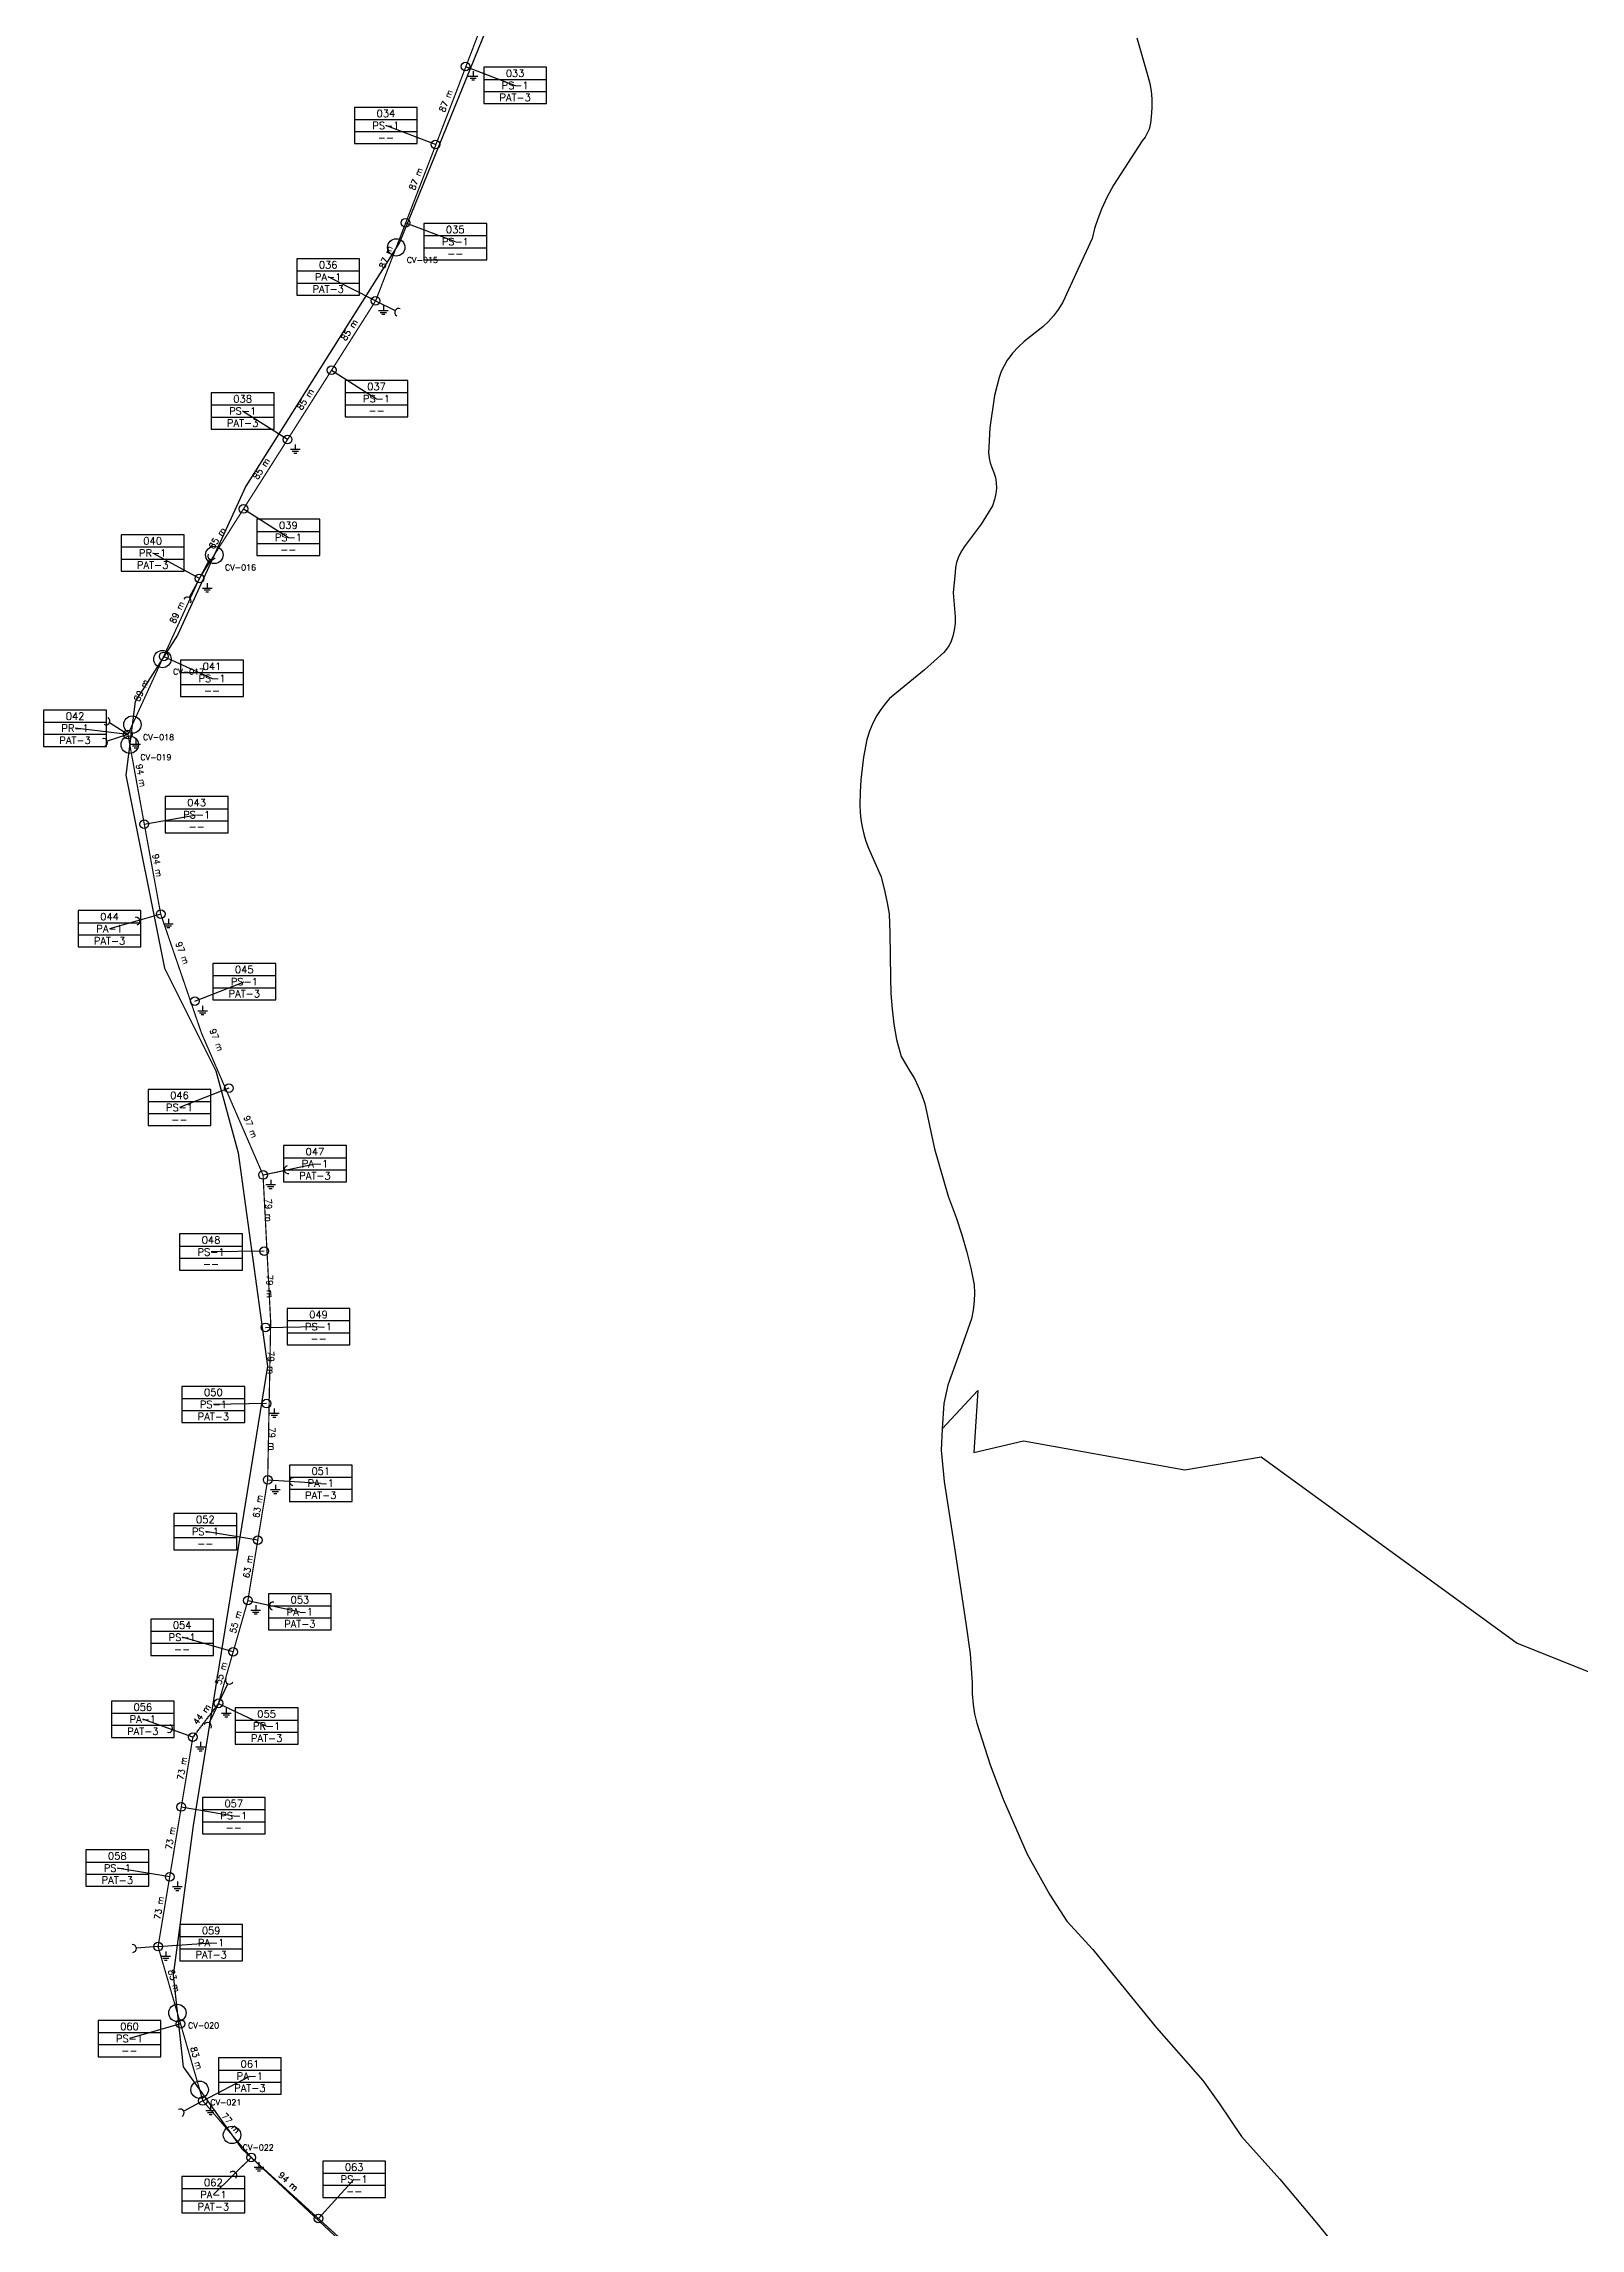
# Model space of a CAD drawing. Header units: metres. Extents: x 405922 to 419705, y 8261045 to 8275273.
# Drawn here: x 408804 to 410394, y 8266469 to 8268729 of the extents above; entities that cross this region are included whole.
import ezdxf
from ezdxf.enums import TextEntityAlignment as Align

# ---------------------------------------------------------------- set-up
doc = ezdxf.new("R2010")
doc.units = ezdxf.units.M
doc.linetypes.add('DASHED', pattern=[1.524, 1.27, -0.254])
for name, color, linetype in [('CRUCES', 30, 'Continuous'), ('RP_CONDUCTOR', 5, 'Continuous'), ('RP_CUADROPOSTE', 5, 'Continuous'), ('RP_EMPALME', 1, 'DASHED'), ('RP_POSTE', 1, 'Continuous'), ('RP_PTIERRA', 2, 'Continuous'), ('RP_RETENIDA', 1, 'Continuous'), ('RP_VANO', 4, 'Continuous'), ('VIAS', 8, 'Continuous')]:
    doc.layers.add(name, color=color, linetype=linetype)
doc.styles.add('ROMANS', font='romans.shx')

# ---------------------------------------------------------------- blocks, each defined once
blk = doc.blocks.new('POSTE_LP')
blk.add_circle((0, 0), 0.9)
blk = doc.blocks.new('PAT')
for p, q in [((0, 0), (0, -1)), ((-1, -1), (1, -1)), ((-0.65, -1.4), (0.65, -1.4)), ((-0.3, -1.8), (0.3, -1.8))]:
    blk.add_line(p, q)
blk = doc.blocks.new('CUADRO_POSTE')
for p, q in [((0, 5), (13, 5)), ((0, 2.5), (13, 2.5))]:
    blk.add_line(p, q)
blk.add_lwpolyline([(0, 0), (13, 0), (13, 7.5), (0, 7.5)], close=True)
at = {"style": 'ROMANS'}
for tag, p in [('NUMERO', (6.5, 6.25)), ('ARMADO', (6.5, 3.75)), ('PAT', (6.5, 1.25))]:
    blk.add_attdef(tag, text='', height=1.5, dxfattribs=at).set_placement(p, align=Align.MIDDLE_CENTER)
blk = doc.blocks.new('RETENIDA')
blk.add_line((0, 0), (4.5, 0))
blk.add_arc((5.3, 0), 0.8, 90, 270)

msp = doc.modelspace()

# ---------------------------------------------------------------- linework, layer by layer
at = {"layer": 'CRUCES'}
for centre in [(409168.9, 8268518.6), (408980.7, 8268200.5), (408927, 8268092.7), (408895.9, 8268024.9), (408893.2, 8268004.1), (408942.5, 8266691.9), (408965.5, 8266612.4), (408999, 8266565.6)]:
    msp.add_circle(centre, 9, dxfattribs=at)
at = {"layer": 'RP_CONDUCTOR', "const_width": 1.25}
for points in [[(410791.1, 8270307.2), (410734.4, 8270237.8), (410684.6, 8270140.7), (410618.2, 8270058.6), (410516.8, 8269908.3), (410407.5, 8269794.3), (410248.8, 8269662.8), (410096.9, 8269536.3), (409885.3, 8269474.9), (409747.9, 8269391.7), (409573.2, 8269295.4), (409458.4, 8269216), (409364.4, 8269029.2), (409230, 8268677), (409147.6, 8268463.4), (408965.3, 8268176.3), (408891.3, 8268014.8), (408925.2, 8267828.8), (408967.4, 8267705.7), (409031.1, 8267558.9), (409039, 8267406.7), (409035.9, 8267243.4), (409015.4, 8267118.7), (408985, 8267012.2)], [(408958.5, 8266977.2), (408922.5, 8266760.5), (408968.9, 8266600.8), (409018.9, 8266542.4), (409644, 8265972.9), (409964.6, 8265611), (410575.5, 8265410), (410949.8, 8265069.1), (411281.9, 8264760), (411438.8, 8264494.9), (411662.1, 8264276.4), (411992.1, 8263820.3)]]:
    msp.add_lwpolyline(points, dxfattribs=at)
at = {"layer": 'RP_CUADROPOSTE'}
for p, q in [((409240.5, 8268705.9), (409291.9, 8268686.2)), ((409209.6, 8268625.1), (409158.2, 8268644.8)), ((409178.6, 8268544.2), (409230, 8268524.6)), ((409147.6, 8268463.4), (409098.5, 8268488.1)), ((409102.1, 8268391.6), (409148.5, 8268362.1)), ((409056.5, 8268319.8), (409010, 8268349.3)), ((409010.9, 8268248), (409057.3, 8268218.6)), ((408965.3, 8268176.2), (408916.9, 8268202.4)), ((408928.3, 8268095.5), (408978.3, 8268072.6)), ((408891.3, 8268014.8), (408836.6, 8268021.1)), ((408908.2, 8267921.8), (408962.4, 8267931.7)), ((408925.2, 8267828.8), (408872.3, 8267813.7)), ((408960.5, 8267738.8), (409011.7, 8267758.9)), ((408995.8, 8267648.8), (408944.6, 8267628.8)), ((409031.1, 8267558.9), (409084.8, 8267570.5)), ((409032.3, 8267480), (408977.3, 8267479.2)), ((409033.5, 8267401.2), (409088.5, 8267402)), ((409034.7, 8267322.3), (408979.7, 8267321.4)), ((409035.9, 8267243.4), (409090.8, 8267239.9)), ((409025.7, 8267181.1), (408971.4, 8267190)), ((409015.5, 8267118.7), (409069.2, 8267106.9)), ((409000.2, 8267065.5), (408947.4, 8267080.6)), ((408985, 8267012.2), (409034.8, 8266988.7)), ((408958.5, 8266977.2), (408906.7, 8266995.8)), ((408946.5, 8266905), (409000.8, 8266895.9)), ((408934.5, 8266832.7), (408880.3, 8266841.7)), ((408922.5, 8266760.5), (408977.4, 8266764.5)), ((408945.7, 8266680.6), (408892.9, 8266665.3)), ((408968.9, 8266600.8), (409017.5, 8266626.5)), ((409018.9, 8266542.4), (408979.7, 8266503.9)), ((409088.4, 8266479.1), (409125.4, 8266519.8))]:
    msp.add_line(p, q, dxfattribs=at)
at = {"layer": 'RP_EMPALME'}
msp.add_line((408985, 8267012.2), (408958.5, 8266977.2), dxfattribs=at)
at = {"layer": 'VIAS'}
for points in [[(409318.6, 8268883.5), (409172.2, 8268523.8), (409013.2, 8268271.5), (408942.7, 8268117.3), (408898.9, 8268048.7), (408889.2, 8267972.5), (408929, 8267772.8), (408982.2, 8267666.8), (409005.2, 8267581.9), (409035.8, 8267361.2), (408958.9, 8266885.9), (408938.2, 8266730.9), (408948.6, 8266636), (409009.3, 8266551.3), (409713.5, 8265892.5)], [(409935.2, 8268735.5), (409939.6, 8268720), (409946.7, 8268695.8), (409948.7, 8268688.1), (409950, 8268680.4), (409950.7, 8268672.5), (409950.7, 8268663.1), (409949.9, 8268653.8), (409949.4, 8268647.3), (409947.8, 8268641.1), (409946, 8268636.7), (409943.7, 8268632.6), (409940.9, 8268628.8), (409911.2, 8268583.2), (409904.4, 8268570.9), (409898.5, 8268558.2), (409894.8, 8268548.3), (409891.5, 8268538.2), (409888.9, 8268528), (409874.3, 8268495.8), (409858.7, 8268462.1), (409854.1, 8268454.9), (409849, 8268448), (409843.7, 8268442), (409838.1, 8268436.5), (409825.2, 8268426.3), (409818.7, 8268421.3), (409812.7, 8268415.8), (409806.6, 8268409.1), (409803.7, 8268405.5), (409801.1, 8268401.8), (409797.8, 8268396.1), (409795, 8268390.1), (409792.9, 8268383.9), (409788, 8268365.3), (409783.2, 8268332.1), (409782, 8268312.4), (409781.7, 8268306.4), (409782.3, 8268300.5), (409783.4, 8268295.6), (409785.2, 8268290.9), (409787.3, 8268285.8), (409788.8, 8268280.6), (409789.7, 8268275.2), (409789.9, 8268269.6), (409789.4, 8268264.1), (409788, 8268257.7), (409785.8, 8268251.4), (409774.3, 8268232.3), (409756.6, 8268208.8), (409753, 8268203.3), (409750.3, 8268197.5), (409748.7, 8268192.5), (409747.7, 8268187.5), (409747.3, 8268182.3), (409745.3, 8268161.4), (409747.1, 8268136.3), (409747.1, 8268129.4), (409746.2, 8268122.6), (409744.7, 8268116.3), (409743.8, 8268113.2), (409742.6, 8268110.1), (409740.6, 8268106.3), (409738.3, 8268102.8), (409735.6, 8268099.5), (409715.6, 8268081.5), (409679.3, 8268051.8), (409674.6, 8268046.2), (409670.2, 8268040.4), (409666.3, 8268034.3), (409662.1, 8268026.3), (409658.6, 8268018.1), (409655.8, 8268009.5), (409652.5, 8267991.1), (409650.9, 8267979.5), (409649.7, 8267967.9), (409648.9, 8267954.9), (409648.6, 8267942), (409648.9, 8267934.3), (409649.7, 8267926.7), (409651, 8267919.1), (409652.7, 8267911.6), (409654.9, 8267904.3), (409657.6, 8267897.2), (409670.7, 8267867.4), (409674.6, 8267852), (409677, 8267840.6), (409678.9, 8267829), (409679.7, 8267809.2), (409680.2, 8267762.9), (409680.8, 8267746.7), (409682, 8267730.5), (409683.9, 8267714.8), (409686.5, 8267699.1), (409691.4, 8267681.5), (409700.4, 8267666.4), (409705, 8267658.6), (409709.1, 8267650.5), (409712.8, 8267641.6), (409715.9, 8267632.5), (409725.9, 8267585.8), (409740, 8267536.9), (409748.4, 8267514.9), (409754.3, 8267497.1), (409759.4, 8267479.1), (409763.5, 8267462.3), (409767, 8267445.3), (409767.3, 8267436.9), (409767, 8267428.4), (409765.9, 8267419.1), (409764, 8267409.9), (409751.6, 8267374.8), (409739.5, 8267341.5), (409735.6, 8267322.6), (409733.8, 8267296.2), (409732.9, 8267274.3), (409736, 8267241.6), (409746.6, 8267173.2), (409758.3, 8267095.3), (409762.7, 8267063.5), (409764.9, 8267033.3), (409764.9, 8267022.1), (409765.8, 8267010.9), (409767.4, 8267001.3), (409769.8, 8266991.8), (409783.5, 8266948.7), (409796.8, 8266913.2), (409821.8, 8266856), (409845.1, 8266814), (409862.7, 8266786.9), (409889.6, 8266757.6), (409914.6, 8266726.8), (409955.4, 8266676.3), (410003.4, 8266621.8), (410020.6, 8266597.7), (410043.6, 8266563.9), (410083.1, 8266519.8), (410122.8, 8266472.7), (410146.1, 8266444.1)], [(409733.8, 8267296.2), (409770.7, 8267335.9), (409766.6, 8267271.6), (409818.1, 8267283.8), (409984.8, 8267253.9), (410063.7, 8267267.3), (410328.6, 8267074.5), (410417.6, 8267038.9), (410497.7, 8267020.7), (410501.8, 8267073), (410573.1, 8267078.7), (410700.4, 8267023.6), (410916.2, 8267063.7), (411041, 8267124.1), (411127.1, 8266968.7), (411316.3, 8266792.9), (411316.9, 8266783.4), (411318.2, 8266762.2), (411409.4, 8266487.2), (411554.5, 8266277.6)]]:
    msp.add_lwpolyline(points, dxfattribs=at)

# ---------------------------------------------------------------- block references
at = {"layer": 'RP_CUADROPOSTE', "xscale": 5, "yscale": 5}
for p, values in [((409259.4, 8268667.5), {'NUMERO': '033', 'ARMADO': 'PS-1', 'PAT': 'PAT-3'}), ((409125.7, 8268626), {'NUMERO': '034', 'ARMADO': 'PS-1', 'PAT': '--'}), ((409197.5, 8268505.8), {'NUMERO': '035', 'ARMADO': 'PS-1', 'PAT': '--'}), ((409066, 8268469.3), {'NUMERO': '036', 'ARMADO': 'PA-1', 'PAT': 'PAT-3'}), ((408977.5, 8268330.6), {'NUMERO': '038', 'ARMADO': 'PS-1', 'PAT': 'PAT-3'}), ((409116, 8268343.4), {'NUMERO': '037', 'ARMADO': 'PS-1', 'PAT': '--'}), ((409024.8, 8268199.8), {'NUMERO': '039', 'ARMADO': 'PS-1', 'PAT': '--'}), ((408884.4, 8268183.7), {'NUMERO': '040', 'ARMADO': 'PR-1', 'PAT': 'PAT-3'}), ((408945.8, 8268053.9), {'NUMERO': '041', 'ARMADO': 'PS-1', 'PAT': '--'}), ((408804.1, 8268002.4), {'NUMERO': '042', 'ARMADO': 'PR-1', 'PAT': 'PAT-3'}), ((408929.9, 8267912.9), {'NUMERO': '043', 'ARMADO': 'PS-1', 'PAT': '--'}), ((408839.8, 8267794.9), {'NUMERO': '044', 'ARMADO': 'PA-1', 'PAT': 'PAT-3'}), ((408979.2, 8267740.2), {'NUMERO': '045', 'ARMADO': 'PS-1', 'PAT': 'PAT-3'}), ((408912.1, 8267610), {'NUMERO': '046', 'ARMADO': 'PS-1', 'PAT': '--'}), ((409052.3, 8267551.8), {'NUMERO': '047', 'ARMADO': 'PA-1', 'PAT': 'PAT-3'}), ((408944.8, 8267460.4), {'NUMERO': '048', 'ARMADO': 'PS-1', 'PAT': '--'}), ((409056, 8267383.2), {'NUMERO': '049', 'ARMADO': 'PS-1', 'PAT': '--'}), ((408947.2, 8267302.7), {'NUMERO': '050', 'ARMADO': 'PS-1', 'PAT': 'PAT-3'}), ((409058.3, 8267221.2), {'NUMERO': '051', 'ARMADO': 'PA-1', 'PAT': 'PAT-3'}), ((408938.9, 8267171.2), {'NUMERO': '052', 'ARMADO': 'PS-1', 'PAT': '--'}), ((409036.7, 8267088.1), {'NUMERO': '053', 'ARMADO': 'PA-1', 'PAT': 'PAT-3'}), ((408914.9, 8267061.8), {'NUMERO': '054', 'ARMADO': 'PS-1', 'PAT': '--'}), ((408874.2, 8266977), {'NUMERO': '056', 'ARMADO': 'PA-1', 'PAT': 'PAT-3'}), ((409002.3, 8266969.9), {'NUMERO': '055', 'ARMADO': 'PR-1', 'PAT': 'PAT-3'}), ((408968.3, 8266877.2), {'NUMERO': '057', 'ARMADO': 'PS-1', 'PAT': '--'}), ((408847.8, 8266823), {'NUMERO': '058', 'ARMADO': 'PS-1', 'PAT': 'PAT-3'}), ((408944.9, 8266745.8), {'NUMERO': '059', 'ARMADO': 'PA-1', 'PAT': 'PAT-3'}), ((408860.4, 8266646.6), {'NUMERO': '060', 'ARMADO': 'PS-1', 'PAT': '--'}), ((408985, 8266607.8), {'NUMERO': '061', 'ARMADO': 'PA-1', 'PAT': 'PAT-3'}), ((409092.9, 8266501), {'NUMERO': '063', 'ARMADO': 'PS-1', 'PAT': '--'}), ((408947.2, 8266485.1), {'NUMERO': '062', 'ARMADO': 'PA-1', 'PAT': 'PAT-3'})]:
    msp.add_blockref('CUADRO_POSTE', p, dxfattribs=at).add_auto_attribs(values)
at = {"layer": 'RP_POSTE', "xscale": 5, "yscale": 5}
for p in [(409240.5, 8268705.9), (409209.6, 8268625.1), (409178.6, 8268544.2), (409147.6, 8268463.4), (409102.1, 8268391.6), (409056.5, 8268319.8), (409010.9, 8268248), (408965.3, 8268176.2), (408928.3, 8268095.5), (408891.3, 8268014.8), (408908.2, 8267921.8), (408925.2, 8267828.8), (408960.5, 8267738.8), (408995.8, 8267648.8), (409031.1, 8267558.9), (409032.3, 8267480), (409033.5, 8267401.2), (409034.7, 8267322.3), (409035.9, 8267243.4), (409025.7, 8267181.1), (409015.5, 8267118.7), (409000.2, 8267065.5), (408985, 8267012.2), (408958.5, 8266977.2), (408946.5, 8266905), (408934.5, 8266832.7), (408922.5, 8266760.5), (408945.7, 8266680.6), (408968.9, 8266600.8), (409018.9, 8266542.4), (409088.4, 8266479.1)]:
    msp.add_blockref('POSTE_LP', p, dxfattribs=at)
at = {"layer": 'RP_PTIERRA', "xscale": 5, "yscale": 5}
for p in [(409248.5, 8268700.9), (409155.6, 8268458.4), (409064.5, 8268314.8), (408973.3, 8268171.2), (408899.3, 8268009.8), (408933.2, 8267823.8), (408968.5, 8267733.8), (409039.1, 8267553.9), (409042.7, 8267317.3), (409043.9, 8267238.4), (409023.5, 8267113.7), (408993, 8267007.2), (408966.5, 8266972.2), (408942.5, 8266827.7), (408930.5, 8266755.5), (408976.9, 8266595.8), (409026.9, 8266537.4)]:
    msp.add_blockref('PAT', p, dxfattribs=at)
at = {"layer": 'RP_RETENIDA', "xscale": 5, "yscale": 5}
for p, rotation in [((409147.6, 8268463.4), 333.3659141804233), ((408965.3, 8268176.2), 61.55985505069287), ((408965.3, 8268176.2), 241.5598550506928), ((408891.3, 8268014.8), 148.4199330331032), ((408891.3, 8268014.8), 198.4199330331032), ((408925.2, 8267828.8), 195.9396058584469), ((409031.1, 8267558.9), 12.19924197024294), ((409035.9, 8267243.4), 356.341070890763), ((409015.5, 8267118.7), 347.5887994731692), ((408985, 8267012.2), 64.68647122233821), ((408985, 8267012.2), 244.6864712223382), ((408958.5, 8266977.2), 160.2359359601424), ((408922.5, 8266760.5), 184.2114178315051), ((408968.9, 8266600.8), 207.9050781108986), ((409018.9, 8266542.4), 224.4843922977563)]:
    msp.add_blockref('RETENIDA', p, dxfattribs=dict(at, rotation=rotation))

# ---------------------------------------------------------------- texts
at = {"layer": 'CRUCES', "style": 'ROMANS'}
for s, p in [('CV-015', (409179.9, 8268502.6)), ('CV-016', (408991.7, 8268184.5)), ('CV-017', (408938, 8268076.7)), ('CV-018', (408906.9, 8268008.9)), ('CV-019', (408904.2, 8267988.1)), ('CV-020', (408953.5, 8266675.9)), ('CV-021', (408976.5, 8266596.4)), ('CV-022', (409010, 8266549.6))]:
    msp.add_text(s, height=6, dxfattribs=at).set_placement(p)
at = {"layer": 'RP_VANO', "style": 'ROMANS'}
for s, rotation, p in [('87 m', 69.0419, (409225.1, 8268668.5)), ('87 m', 69.038, (409194.1, 8268587.7)), ('87 m', 69.0419, (409163.1, 8268506.8)), ('85 m', 57.5882, (409124.8, 8268430.5)), ('85 m', 57.5882, (409079.3, 8268358.7)), ('85 m', 57.5825, (409033.7, 8268286.9)), ('85 m', 57.5882, (408988.1, 8268215.1)), ('89 m', 65.3627, (408946.8, 8268138.9)), ('89 m', 65.3654, (408909.8, 8268058.2)), ('94 m', -79.6529, (408899.8, 8267971.3)), ('94 m', -79.6599, (408916.7, 8267878.3)), ('97 m', -68.5828, (408942.9, 8267786.8)), ('97 m', -68.5828, (408978.2, 8267696.8)), ('97 m', -68.5828, (409013.4, 8267606.9)), ('79 m', -89.1209, (409031.7, 8267522.4)), ('79 m', -89.1211, (409032.9, 8267443.6)), ('79 m', -89.1211, (409034.1, 8267364.7)), ('79 m', -89.1211, (409035.3, 8267285.8)), ('63 m', 80.6719, (409030.8, 8267215.2)), ('63 m', 80.6733, (409020.6, 8267152.9)), ('55 m', 74.0688, (409007.8, 8267095.1)), ('55 m', 74.0717, (408992.7, 8267041.8)), ('44 m', 52.8303, (408971.8, 8266997.7)), ('73 m', 80.5827, (408952.5, 8266944.1)), ('73 m', 80.5737, (408940.5, 8266871.8)), ('73 m', 80.5827, (408928.5, 8266799.6)), ('83 m', -73.8161, (408934.1, 8266723.6)), ('83 m', -73.8161, (408957.3, 8266643.7)), ('77 m', -49.3995, (408993.9, 8266574.6)), ('94 m', -42.3385, (409053.7, 8266513.8))]:
    msp.add_text(s, height=6.5, rotation=rotation, dxfattribs=at).set_placement(p, align=Align.BOTTOM_CENTER)

doc.saveas('drawing.dxf')
